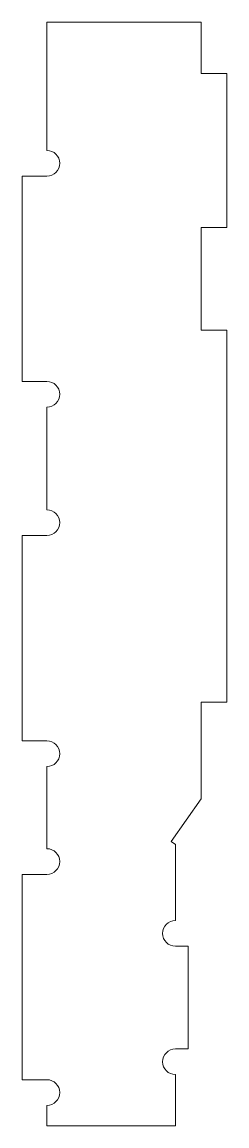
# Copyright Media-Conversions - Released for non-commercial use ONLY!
# Model space of a CAD drawing. Header units: inches. Extents: x 20.37 to 21.36, y 14.14 to 19.52.
import ezdxf

# ---------------------------------------------------------------- set-up
doc = ezdxf.new("R2010")
doc.units = ezdxf.units.IN
doc.header["$MEASUREMENT"] = 0
doc.layers.add('VISIBLE', color=7, linetype='Continuous', lineweight=0)

msp = doc.modelspace()

# ---------------------------------------------------------------- linework, layer by layer
at = {"layer": 'VISIBLE'}
for p, q in [((20.4859, 18.892), (20.4859, 19.517)), ((20.4859, 19.517), (21.2359, 19.517)), ((21.2359, 19.267), (21.2359, 19.517)), ((21.3609, 19.267), (21.2359, 19.267)), ((21.3609, 19.267), (21.3609, 18.517)), ((20.3659, 17.767), (20.3659, 18.767)), ((20.3659, 18.767), (20.4859, 18.767)), ((21.2359, 18.517), (21.3609, 18.517)), ((21.2359, 18.017), (21.2359, 18.517)), ((21.3609, 18.017), (21.2359, 18.017)), ((21.3609, 18.017), (21.3609, 16.2054)), ((20.4859, 17.767), (20.3659, 17.767)), ((20.4859, 17.142), (20.4859, 17.642)), ((20.3659, 17.017), (20.4859, 17.017)), ((20.3659, 16.017), (20.3659, 17.017)), ((21.2359, 15.735), (21.2359, 16.2054)), ((21.2359, 16.2054), (21.3609, 16.2054)), ((20.4859, 16.017), (20.3659, 16.017)), ((20.4859, 15.492), (20.4859, 15.892)), ((21.0904, 15.5273), (21.2359, 15.735)), ((21.1109, 15.513), (21.0904, 15.5273)), ((21.1109, 15.142), (21.1109, 15.513)), ((20.3659, 15.367), (20.4859, 15.367)), ((20.3659, 14.367), (20.3659, 15.367)), ((21.1734, 15.017), (21.1109, 15.017)), ((21.1734, 14.517), (21.1734, 15.017)), ((21.1109, 14.517), (21.1734, 14.517)), ((20.4859, 14.367), (20.3659, 14.367)), ((21.1109, 14.142), (21.1109, 14.392)), ((20.4859, 14.142), (20.4859, 14.242)), ((21.1109, 14.142), (20.4859, 14.142))]:
    msp.add_line(p, q, dxfattribs=at)
for centre, start, end in [((20.4859, 18.8295), 270, 90), ((20.4859, 17.7045), 270, 90), ((20.4859, 17.0795), 270, 90), ((20.4859, 15.9545), 270, 90), ((20.4859, 15.4295), 270, 90), ((21.1109, 15.0795), 90, 270), ((21.1109, 14.4545), 90, 270), ((20.4859, 14.3045), 270, 90)]:
    msp.add_arc(centre, 0.0625, start, end, dxfattribs=at)

doc.saveas('drawing.dxf')
